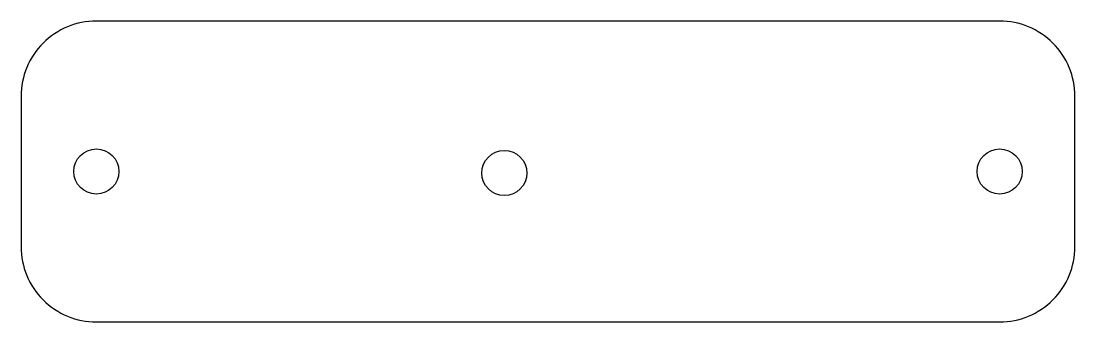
# Model space of a CAD drawing. Header units: millimetres. Extents: x -35 to 35, y -10 to 10.
import ezdxf

# ---------------------------------------------------------------- set-up
doc = ezdxf.new("R2010")
doc.units = ezdxf.units.MM

msp = doc.modelspace()

# ---------------------------------------------------------------- linework, layer by layer
msp.add_lwpolyline([(35, 5, 0.414214), (30, 10), (-30, 10, 0.414214), (-35, 5), (-35, -5, 0.414214), (-30, -10), (30, -10, 0.414214), (35, -5)], format="xyb", close=True)
for centre in [(-30, 0), (30, 0), (-2.9, -0.1)]:
    msp.add_circle(centre, 1.5)

doc.saveas('drawing.dxf')
